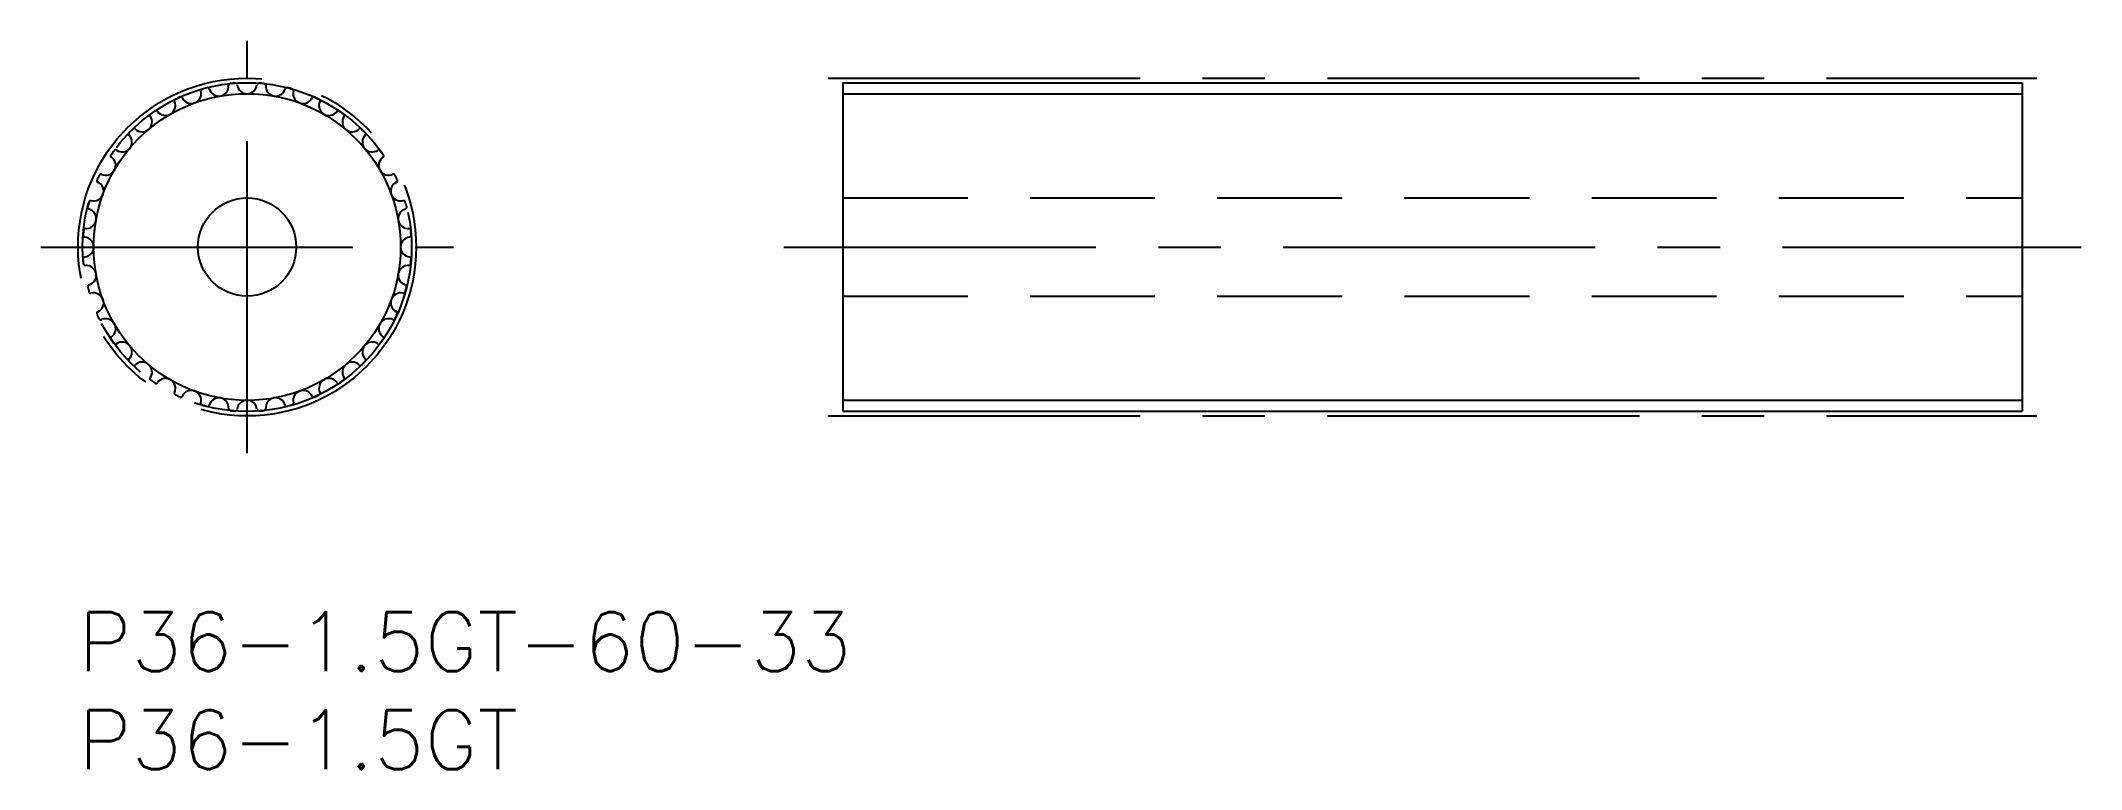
# Model space of a CAD drawing. Extents: x -2 to 102, y -8 to 29.
import ezdxf

# ---------------------------------------------------------------- set-up
doc = ezdxf.new("R2010")
doc.units = 0
doc.header["$LTSCALE"] = 0.5
for name, pattern in [('CENTER', [50.8, 31.75, -6.35, 6.35, -6.35]), ('DASHED', [19.05, 12.7, -6.35]), ('PHANTOM', [63.5, 31.75, -6.35, 6.35, -6.35, 6.35, -6.35])]:
    doc.linetypes.add(name, pattern=pattern)
for name, color, linetype in [('MSM_CENTER', 1, 'CENTER'), ('MSM_CONTINUOUS', 7, 'CONTINUOUS'), ('MSM_DASHED', 4, 'DASHED'), ('MSM_IMAGINARY', 6, 'PHANTOM'), ('MSM_NARROW', 5, 'CONTINUOUS'), ('MSM_PART_NUMBER', 7, 'CONTINUOUS')]:
    doc.layers.add(name, color=color, linetype=linetype)
doc.styles.get("Standard").update_dxf_attribs({"font": 'txt.shx', "height": 3, "bigfont": 'bigfont.shx'})

msp = doc.modelspace()

# ---------------------------------------------------------------- linework, layer by layer
at = {"layer": 'MSM_CENTER'}
for p, q in [((8.59, 8.1), (8.59, 29.09)), ((38.15, 27.19), (99.65, 27.19)), ((-1.91, 18.59), (19.09, 18.59)), ((35.9, 18.59), (101.9, 18.59)), ((38.15, 10), (99.65, 10))]:
    msp.add_line(p, q, dxfattribs=at)
msp.add_circle((8.59, 18.59), 8.6, dxfattribs=at)
at = {"layer": 'MSM_CONTINUOUS'}
for p, q in [((38.9, 26.96), (38.9, 10.23)), ((38.9, 26.96), (98.9, 26.96)), ((98.9, 26.96), (98.9, 10.23)), ((38.9, 10.23), (98.9, 10.23))]:
    msp.add_line(p, q, dxfattribs=at)
msp.add_circle((8.59, 18.59), 2.5, dxfattribs=at)
for centre, radius, start, end in [((4.44, 25.79), 0.504, 214.7565, 25.2435), ((4.97, 26.04), 0.084, 115.9423, 205.2435), ((8.59, 18.59), 8.37, 114.0577, 115.9423), ((5.22, 26.16), 0.084, 24.7565, 114.0577), ((5.75, 26.4), 0.504, 204.7565, 15.2435), ((6.32, 26.56), 0.084, 105.9423, 195.2435), ((8.59, 18.59), 8.36, 104.0577, 105.9423), ((6.58, 26.63), 0.084, 14.7565, 104.0577), ((7.15, 26.78), 0.504, 194.7565, 5.2435), ((7.74, 26.83), 0.084, 95.9423, 185.2435), ((8.59, 18.59), 8.37, 94.0577, 95.9423), ((8.01, 26.86), 0.084, 4.7565, 94.0577), ((8.59, 26.9), 0.504, 184.7565, 355.2435), ((9.18, 26.86), 0.084, 85.9423, 175.2435), ((8.59, 18.59), 8.37, 84.0577, 85.9423), ((9.45, 26.83), 0.084, 354.7565, 84.0577), ((10.04, 26.78), 0.504, 174.7565, 345.2435), ((10.61, 26.63), 0.084, 75.9423, 165.2435), ((8.59, 18.59), 8.37, 74.0577, 75.9423), ((10.87, 26.56), 0.084, 344.7565, 74.0577), ((11.44, 26.4), 0.504, 164.7565, 335.2435), ((11.97, 26.16), 0.084, 65.9423, 155.2435), ((8.59, 18.59), 8.37, 64.0577, 65.9423), ((12.22, 26.04), 0.084, 334.7565, 64.0577), ((12.75, 25.79), 0.504, 154.7565, 325.2435), ((3.25, 24.96), 0.504, 224.7565, 35.2435), ((3.73, 25.3), 0.084, 125.9423, 215.2435), ((8.59, 18.59), 8.36, 124.0577, 125.9423), ((3.96, 25.46), 0.084, 34.7565, 124.0577), ((13.23, 25.46), 0.084, 55.9423, 145.2435), ((8.59, 18.59), 8.36, 54.0577, 55.9423), ((13.94, 24.96), 0.504, 144.7565, 315.2435), ((13.46, 25.3), 0.084, 324.7565, 54.0577), ((2.23, 23.94), 0.504, 234.7565, 45.2435), ((2.64, 24.35), 0.084, 135.9423, 225.2435), ((8.59, 18.59), 8.36, 134.0577, 135.9423), ((2.84, 24.55), 0.084, 44.7565, 134.0577), ((14.35, 24.55), 0.084, 45.9423, 135.2435), ((8.59, 18.59), 8.36, 44.0577, 45.9423), ((14.96, 23.94), 0.504, 134.7565, 305.2435), ((14.55, 24.35), 0.084, 314.7565, 44.0577), ((1.4, 22.75), 0.504, 244.7565, 55.2435), ((1.73, 23.23), 0.084, 145.9423, 235.2435), ((8.59, 18.59), 8.36, 144.0577, 145.9423), ((1.89, 23.46), 0.084, 54.7565, 144.0577), ((15.3, 23.46), 0.084, 35.9423, 125.2435), ((15.79, 22.75), 0.504, 124.7565, 295.2435), ((8.59, 18.59), 8.37, 34.0577, 35.9423), ((15.46, 23.23), 0.084, 304.7565, 34.0577), ((0.79, 21.44), 0.504, 254.7565, 65.2435), ((1.03, 21.97), 0.084, 155.9423, 245.2435), ((8.59, 18.59), 8.36, 154.0577, 155.9423), ((1.15, 22.22), 0.084, 64.7565, 154.0577), ((16.4, 21.44), 0.504, 114.7565, 285.2435), ((16.04, 22.22), 0.084, 25.9423, 115.2435), ((8.59, 18.59), 8.37, 24.0577, 25.9423), ((16.16, 21.97), 0.084, 294.7565, 24.0577), ((8.59, 18.59), 8.36, 164.0577, 165.9423), ((0.63, 20.87), 0.084, 74.7565, 164.0577), ((16.56, 20.87), 0.084, 15.9423, 105.2435), ((8.59, 18.59), 8.37, 14.0577, 15.9423), ((0.41, 20.04), 0.504, 264.7565, 75.2435), ((0.56, 20.61), 0.084, 165.9423, 255.2435), ((16.78, 20.04), 0.504, 104.7565, 275.2435), ((16.63, 20.61), 0.084, 284.7565, 14.0577), ((8.59, 18.59), 8.36, 174.0577, 175.9423), ((0.33, 19.18), 0.084, 175.9423, 265.2435), ((0.36, 19.45), 0.084, 84.7565, 174.0577), ((0.29, 18.59), 0.504, 274.7565, 85.2435), ((16.9, 18.59), 0.504, 94.7565, 265.2435), ((16.83, 19.45), 0.084, 5.9423, 95.2435), ((16.86, 19.18), 0.084, 274.7565, 4.0577), ((8.59, 18.59), 8.37, 4.0577, 5.9423), ((0.33, 18.01), 0.084, 94.7565, 184.0577), ((8.59, 18.59), 8.37, 184.0577, 185.9423), ((0.36, 17.74), 0.084, 185.9423, 275.2435), ((0.41, 17.15), 0.504, 284.7565, 95.2435), ((16.78, 17.15), 0.504, 84.7565, 255.2435), ((16.83, 17.74), 0.084, 264.7565, 354.0577), ((16.86, 18.01), 0.084, 355.9423, 85.2435), ((8.59, 18.59), 8.36, 354.0577, 355.9423), ((0.56, 16.58), 0.084, 104.7565, 194.0577), ((16.63, 16.58), 0.084, 345.9423, 75.2435), ((8.59, 18.59), 8.36, 194.0577, 195.9423), ((0.63, 16.32), 0.084, 195.9423, 285.2435), ((0.79, 15.75), 0.504, 294.7565, 105.2435), ((16.4, 15.75), 0.504, 74.7565, 245.2435), ((16.56, 16.32), 0.084, 254.7565, 344.0577), ((8.59, 18.59), 8.36, 344.0577, 345.9423), ((1.03, 15.22), 0.084, 114.7565, 204.0577), ((8.59, 18.59), 8.37, 204.0577, 205.9423), ((1.15, 14.97), 0.084, 205.9423, 295.2435), ((1.4, 14.44), 0.504, 304.7565, 115.2435), ((15.79, 14.44), 0.504, 64.7565, 235.2435), ((16.04, 14.97), 0.084, 244.7565, 334.0577), ((8.59, 18.59), 8.36, 334.0577, 335.9423), ((16.16, 15.22), 0.084, 335.9423, 65.2435), ((1.73, 13.96), 0.084, 124.7565, 214.0577), ((8.59, 18.59), 8.37, 214.0577, 215.9423), ((1.89, 13.73), 0.084, 215.9423, 305.2435), ((2.23, 13.25), 0.504, 314.7565, 125.2435), ((14.96, 13.25), 0.504, 54.7565, 225.2435), ((15.3, 13.73), 0.084, 234.7565, 324.0577), ((8.59, 18.59), 8.36, 324.0577, 325.9423), ((15.46, 13.96), 0.084, 325.9423, 55.2435), ((2.64, 12.84), 0.084, 134.7565, 224.0577), ((8.59, 18.59), 8.36, 224.0577, 225.9423), ((2.84, 12.64), 0.084, 225.9423, 315.2435), ((3.25, 12.23), 0.504, 324.7565, 135.2435), ((13.94, 12.23), 0.504, 44.7565, 215.2435), ((14.35, 12.64), 0.084, 224.7565, 314.0577), ((8.59, 18.59), 8.36, 314.0577, 315.9423), ((14.55, 12.84), 0.084, 315.9423, 45.2435), ((3.73, 11.89), 0.084, 144.7565, 234.0577), ((8.59, 18.59), 8.36, 234.0577, 235.9423), ((3.96, 11.73), 0.084, 235.9423, 325.2435), ((4.44, 11.4), 0.504, 334.7565, 145.2435), ((12.75, 11.4), 0.504, 34.7565, 205.2435), ((13.23, 11.73), 0.084, 214.7565, 304.0577), ((8.59, 18.59), 8.36, 304.0577, 305.9423), ((13.46, 11.89), 0.084, 305.9423, 35.2435), ((4.97, 11.15), 0.084, 154.7565, 244.0577), ((8.59, 18.59), 8.36, 244.0577, 245.9423), ((5.22, 11.03), 0.084, 245.9423, 335.2435), ((5.75, 10.79), 0.504, 344.7565, 155.2435), ((6.32, 10.63), 0.084, 164.7565, 254.0577), ((8.59, 18.59), 8.37, 254.0577, 255.9423), ((6.58, 10.56), 0.084, 255.9423, 345.2435), ((7.15, 10.41), 0.504, 354.7565, 165.2435), ((8.59, 10.29), 0.504, 4.7565, 175.2435), ((10.04, 10.41), 0.504, 14.7565, 185.2435), ((10.61, 10.56), 0.084, 194.7565, 284.0577), ((8.59, 18.59), 8.36, 284.0577, 285.9423), ((10.87, 10.63), 0.084, 285.9423, 15.2435), ((11.44, 10.79), 0.504, 24.7565, 195.2435), ((11.97, 11.03), 0.084, 204.7565, 294.0577), ((8.59, 18.59), 8.37, 294.0577, 295.9423), ((12.22, 11.15), 0.084, 295.9423, 25.2435), ((7.74, 10.36), 0.084, 174.7565, 264.0577), ((8.59, 18.59), 8.37, 264.0577, 265.9423), ((8.01, 10.33), 0.084, 265.9423, 355.2435), ((9.18, 10.33), 0.084, 184.7565, 274.0577), ((8.59, 18.59), 8.37, 274.0577, 275.9423), ((9.45, 10.36), 0.084, 275.9423, 5.2435)]:
    msp.add_arc(centre, radius, start, end, dxfattribs=at)
at = {"layer": 'MSM_DASHED'}
for p, q in [((38.9, 21.1), (98.9, 21.1)), ((38.9, 16.09), (98.9, 16.09))]:
    msp.add_line(p, q, dxfattribs=at)
at = {"layer": 'MSM_IMAGINARY'}
msp.add_circle((8.59, 18.59), 8.37, dxfattribs=at)
at = {"layer": 'MSM_NARROW'}
for p, q in [((38.9, 26.4), (98.9, 26.4)), ((38.9, 10.79), (98.9, 10.79))]:
    msp.add_line(p, q, dxfattribs=at)
msp.add_circle((8.59, 18.59), 7.81, dxfattribs=at)

# ---------------------------------------------------------------- texts
at = {"layer": 'MSM_PART_NUMBER'}
for s, p in [('P36-1.5GT-60-33', (0, -3)), ('P36-1.5GT', (0, -8))]:
    msp.add_text(s, height=3, dxfattribs=at).set_placement(p)

doc.saveas('drawing.dxf')
